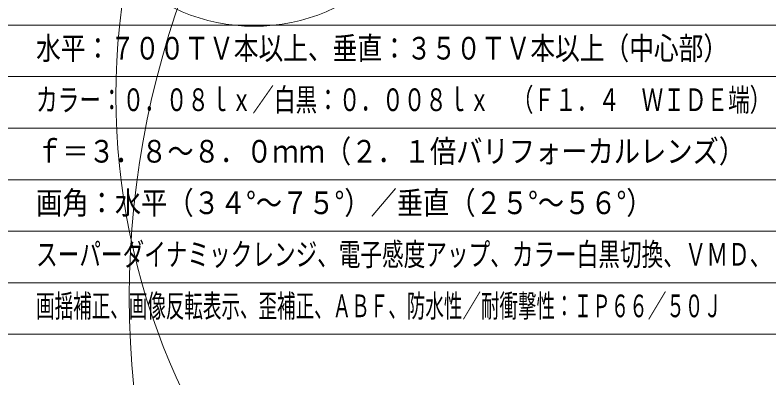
# Model space of a CAD drawing. Units: millimetres, scale not verified. Extents: x -227 to 203, y -212 to 438.
# Drawn here: x -22 to 51.2, y -60.7 to -25.5 of the extents above; entities that cross this region are included whole.
import ezdxf
from ezdxf.enums import TextEntityAlignment as Align

# ---------------------------------------------------------------- set-up
doc = ezdxf.new("R2010")
doc.units = ezdxf.units.MM
doc.header["$LTSCALE"] = 0.125
doc.layers.add('0-1_MOJI1', color=7, linetype='Continuous')
doc.layers.add('0-2_WAKU', color=1, linetype='Continuous', lineweight=18)
doc.layers.add('0-5_GAIKEI', color=1, linetype='Continuous', lineweight=18)
doc.styles.add('ＭＳ ゴシック', font='')
doc.styles.get('ＭＳ ゴシック').set_extended_font_data('MS Gothic')

msp = doc.modelspace()

# ---------------------------------------------------------------- linework, layer by layer
at = {"layer": '0-2_WAKU'}
for p, q in [((62.5093, -26.5069), (-62.4907, -26.5069)), ((62.5093, -31.5069), (-62.4907, -31.5069)), ((-62.4907, -36.5069), (62.5093, -36.5069)), ((-62.4907, -41.5069), (62.5093, -41.5069)), ((-62.4907, -46.5069), (62.5093, -46.5069)), ((-62.4907, -51.5069), (62.5093, -51.5069))]:
    msp.add_line(p, q, dxfattribs=at)
at = {"layer": '0-2_WAKU', "color": 4}
msp.add_line((-62.4907, -56.5069), (62.5093, -56.5069), dxfattribs=at)
at = {"layer": '0-5_GAIKEI'}
for centre, radius in [((53.9884, -33.3979), 66.2199), ((74.6831, -52.8818), 85.6214), ((5.7051, -92.6499), 119.1913), ((2.0343, -64.9203), 87.911), ((2.0171, -64.6624), 87.6451), ((-1.5711, -53.4916), 76.475), ((-1.436, -48.8664), 71.8402), ((1.1784, -8.6478), 17.968)]:
    msp.add_circle(centre, radius, dxfattribs=at)

# ---------------------------------------------------------------- texts
at = {"layer": '0-1_MOJI1', "style": 'ＭＳ ゴシック'}
for s, width, p in [('水平：７００ＴＶ本以上、垂直：３５０ＴＶ本以上（中心部）', 0.8, (-19.9907, -30.5069)), ('カラー：０．０８ｌｘ／白黒：０．００８ｌｘ\u3000（Ｆ１．４\u3000ＷＩＤＥ端）', 0.7, (-19.9907, -35.5069)), ('ｆ＝３．８～８．０ｍｍ（２．１倍バリフォーカルレンズ）', 0.85, (-19.9907, -40.5069)), ('画角：水平（３４°～７５°）／垂直（２５°～５６°）', 0.85, (-19.9907, -45.5069)), ('スーパーダイナミックレンジ、電子感度アップ、カラー白黒切換、ＶＭＤ、', 0.7, (-19.9907, -50.5069)), ('画揺補正、画像反転表示、歪補正、ＡＢＦ、防水性／耐衝撃性：ＩＰ６６／５０Ｊ', 0.6, (-19.9907, -55.5069))]:
    msp.add_text(s, height=2.199, dxfattribs=dict(at, width=width)).set_placement(p, align=Align.BOTTOM_LEFT)

doc.saveas('drawing.dxf')
